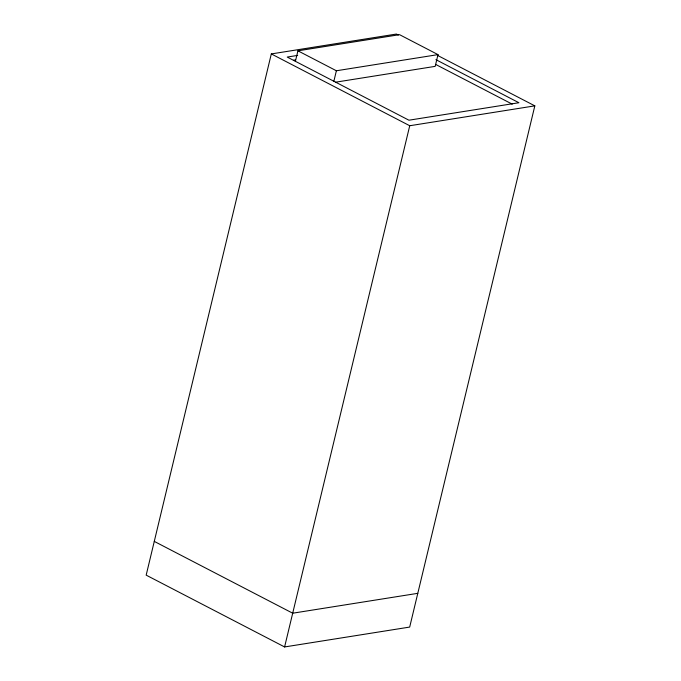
<?xml version="1.0" encoding="UTF-8"?>
<svg xmlns="http://www.w3.org/2000/svg" width="681" height="681" viewBox="0 0 681 681"><rect width="100%" height="100%" fill="white"/><g stroke="black" fill="none" stroke-linecap="round" stroke-linejoin="round"><path stroke-width="1.02" d="M398.283 35.029L396.402 34.05L271.31 53.927L146.177 575.139L284.598 646.95L409.69 627.073L534.823 105.861L437.832 55.544M295.341 61.588L297.929 50.82L399.551 34.671L438.002 54.616L435.176 66.363L335.656 82.18M333.801 81.533L336.38 70.764L438.002 54.616M284.598 646.95L409.732 125.738L534.823 105.861M297.682 55.399L287.212 57.059L408.932 120.205L518.922 102.729L435.891 59.656M293.502 60.243L295.597 59.911M417.793 593.33L292.702 613.206L154.272 541.395M435.789 64.491L512.214 104.142M297.929 50.82L336.38 70.764M271.31 53.927L409.732 125.738"/></g></svg>
